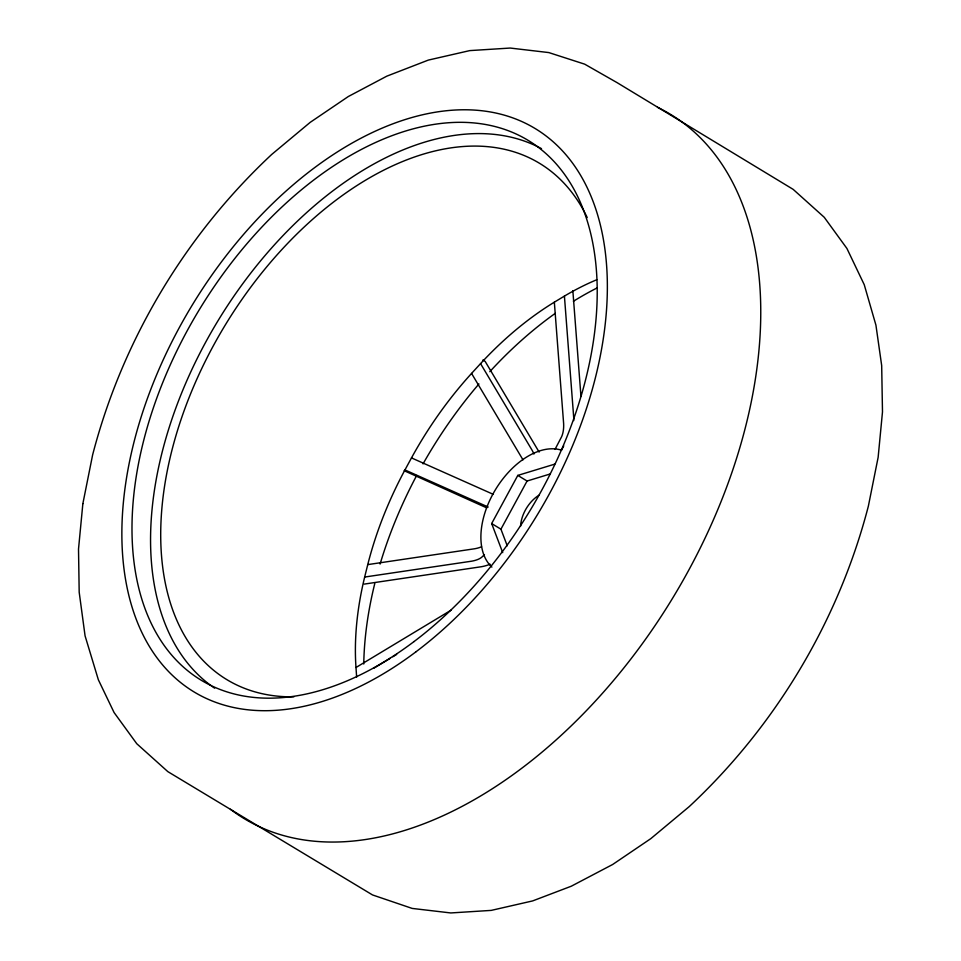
<?xml version="1.0" encoding="UTF-8"?>
<svg xmlns="http://www.w3.org/2000/svg" width="961" height="961" viewBox="0 0 961 961"><rect width="100%" height="100%" fill="white"/><g stroke="black" fill="none" stroke-linecap="round" stroke-linejoin="round"><path stroke-width="1.44" d="M356.639 677.121L355.99 667.499A275.531 168.932 -58.8 0 1 364.663 577.044L367.751 564.612A275.531 168.932 -58.8 0 1 404.953 469.941L411.488 457.904A275.531 168.932 -58.8 0 1 471.563 373.421L480.548 363.618A275.531 168.932 -58.8 0 1 554.341 302.174L564.419 296.096A275.531 168.932 -58.8 0 1 596.757 279.747M555.002 449.412L561.584 436.787A47.557 24.433 58.9 0 0 563.639 423.693L554.341 302.174M561.717 449.76L563.735 445.904M502.711 552.623L491.66 523.553L517.799 475.407L554.773 464.127M507.24 545.788L500.933 529.175L527.072 481.029L549.824 474.085M484.452 554.665L481.665 557.284A47.557 17.022 13.9 0 1 471.647 561.188L364.663 577.044M355.99 667.499L451.045 610.199M373.529 668.375L390.226 658.309M392.797 656.759L396.653 654.441M367.751 564.612L474.722 548.755A47.557 17.022 13.9 0 0 481.545 546.761M364.279 584.096L481.305 566.738A61.288 21.923 13.9 0 0 490.086 564.179M411.488 457.904L493.377 494.386M404.953 469.941L488.212 507.036M486.686 507.84L404.161 470.71M482.854 360.027L485.173 361.432L539.121 452.066M517.799 475.407L527.072 481.029M491.66 523.553L500.933 529.175M480.548 363.618L531.986 450.048A47.557 11.652 42.5 0 1 533.956 454.06M471.563 373.421L522.988 459.851M572.852 290.751L580.961 396.449M564.419 296.096L573.717 417.615A47.557 24.433 58.9 0 1 573.741 420.594M363.751 664.015A315.556 193.473 -58.8 0 1 374.778 583.543M380.088 564.071A315.556 193.473 -58.8 0 1 416.678 475.479M423.044 463.875A315.556 193.473 -58.8 0 1 478.926 383.968M489.798 371.691A315.556 193.473 -58.8 0 1 555.314 313.322M573.417 301.274A315.556 193.473 -58.8 0 1 596.901 288.048M214.639 688.172A315.556 193.473 -58.8 0 1 212.201 686.478M210.988 685.601A315.556 193.473 -58.8 0 1 219.552 318.211A315.556 193.473 -58.8 0 1 541.499 148.655M520.586 526.196A27.389 16.793 -58.8 0 1 539.073 495.179M293.874 696.833A301.802 185.041 -58.8 0 1 226.027 323.773A301.802 185.041 -58.8 0 1 587.219 217.546M491.888 567.086A68.639 42.08 -58.8 0 1 495.071 490.29A68.639 42.08 -58.8 0 1 561.572 450.204M657.468 107.284A411.632 252.383 -58.8 0 1 672.592 598.222A411.632 252.383 -58.8 0 1 230.412 809.246M82.862 503.672L78.514 549.079L79.186 592.192L85.073 635.858L98.358 679.775L114.071 712.521L136.762 743.718L167.839 771.635L372.52 894.943L412.185 908.421L450.781 912.95L491.239 910.391L532.658 900.913L571.29 886.21L612.674 864.48L650.789 838.653L689.217 806.615C775.635 725.963 838.713 620.578 868.372 506.111L878.138 457.328L882.486 411.921L881.681 365.576L875.927 325.142L864.251 284.72L846.929 248.479L824.238 217.282L793.161 189.365L617.046 82.622L584.684 64.159L548.815 52.579L510.219 48.05L469.761 50.609L428.342 60.087L386.851 76.147L348.326 96.52L310.211 122.347L271.783 154.385C185.365 235.037 122.287 340.422 92.628 454.889L82.862 503.672M414.047 641.552A315.556 193.473 -58.8 0 0 536.815 146.168A315.556 193.473 -58.8 0 0 143.033 443.081A315.556 193.473 -58.8 0 0 414.047 641.552M416.197 651.63A329.299 201.906 -58.8 0 0 544.322 134.66A329.299 201.906 -58.8 0 0 133.387 444.511A329.299 201.906 -58.8 0 0 416.197 651.63"/></g></svg>
